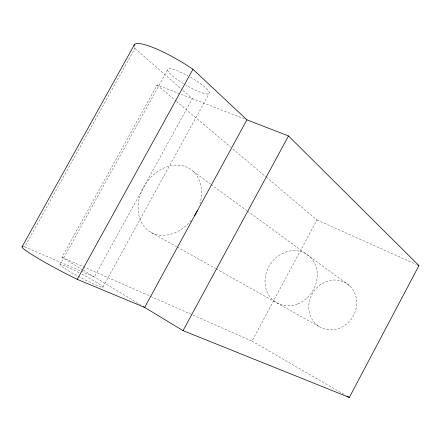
<?xml version="1.0" encoding="UTF-8"?>
<svg xmlns="http://www.w3.org/2000/svg" width="441" height="441" viewBox="0 0 441 441"><rect width="100%" height="100%" fill="white"/><g stroke="black" fill="none" stroke-linecap="round" stroke-linejoin="round"><path stroke-width="0.33" stroke-dasharray="2.21 1.65" d="M150.64 296.418L251.938 341.102L316.952 219.943L267.003 177.778M102.94 287.058L209.028 93.701M59.965 264.688L167.922 69.259M82.776 269.909L61.927 257.279L157.112 85.019L244.342 118.838M22.695 246.48A47.369 3.567 27.6 0 1 24.679 246.811L134.913 48.356A46.729 9.079 30.4 0 1 134.334 47.104M24.679 246.811L94.352 276.92L192.326 98.674L182.497 90.058M61.927 257.279L150.012 296.137M316.952 219.943L416.447 264.495M151.324 232.534L176.51 246.651M177.106 246.988L215.484 268.497M216.079 268.834L320.392 327.31M251.938 341.102L344.581 394.701M83.355 270.261L140.574 304.924M193.379 171.51L210.622 184.118M211.178 184.525L246.773 210.555M247.329 210.963L349.432 285.636A25.567 23.279 -57.3 0 1 339.316 328.242A25.567 23.279 -57.3 0 1 309.499 300.944A25.567 23.279 -57.3 0 1 349.432 285.636M157.112 85.019L176.042 101M176.565 101.441L230.72 147.156M232.826 148.931L266.474 177.337M134.913 48.356L181.979 89.606M81.794 274.087A24.277 1.792 27.7 0 1 100.322 286.755A24.277 1.792 27.7 0 1 63.521 267.681A24.277 1.792 27.7 0 1 79.374 272.836M190.457 77.214A23.957 4.559 30.1 0 1 209.255 93.47A23.957 4.559 30.1 0 1 185.275 84.738M183.55 83.696A23.957 4.559 30.1 0 1 167.861 69.347A23.957 4.559 30.1 0 1 188.202 75.946M191.3 220.213A37.281 29.156 -57.3 0 1 140.42 220.257A37.281 29.156 -57.3 0 1 168.914 166.213A37.281 29.156 -57.3 0 1 199.9 203.907M297.912 303.805A28.56 25.065 -57.3 0 0 309.621 256.519A28.56 25.065 -57.3 0 0 265.895 274.258A28.56 25.065 -57.3 0 0 297.912 303.805"/><path stroke-width="0.66" d="M143.501 306.693L183.043 330.645L349.333 397.451L418.95 265.614L288.497 135.96L246.91 119.836L192.943 69.276A46.729 9.079 30.4 0 0 134.075 46.018M183.043 330.645L288.497 135.96M246.91 119.836L144.67 307.405L77.258 279.351A47.369 3.567 27.6 0 1 22.695 246.48M77.258 279.351L192.943 69.276M22.05 246.872L134.555 44.392M417.699 265.058L418.95 265.614M346.957 396.079L349.333 397.451M197.32 210.66A37.281 29.156 -57.3 0 1 194.426 215.881"/></g></svg>
